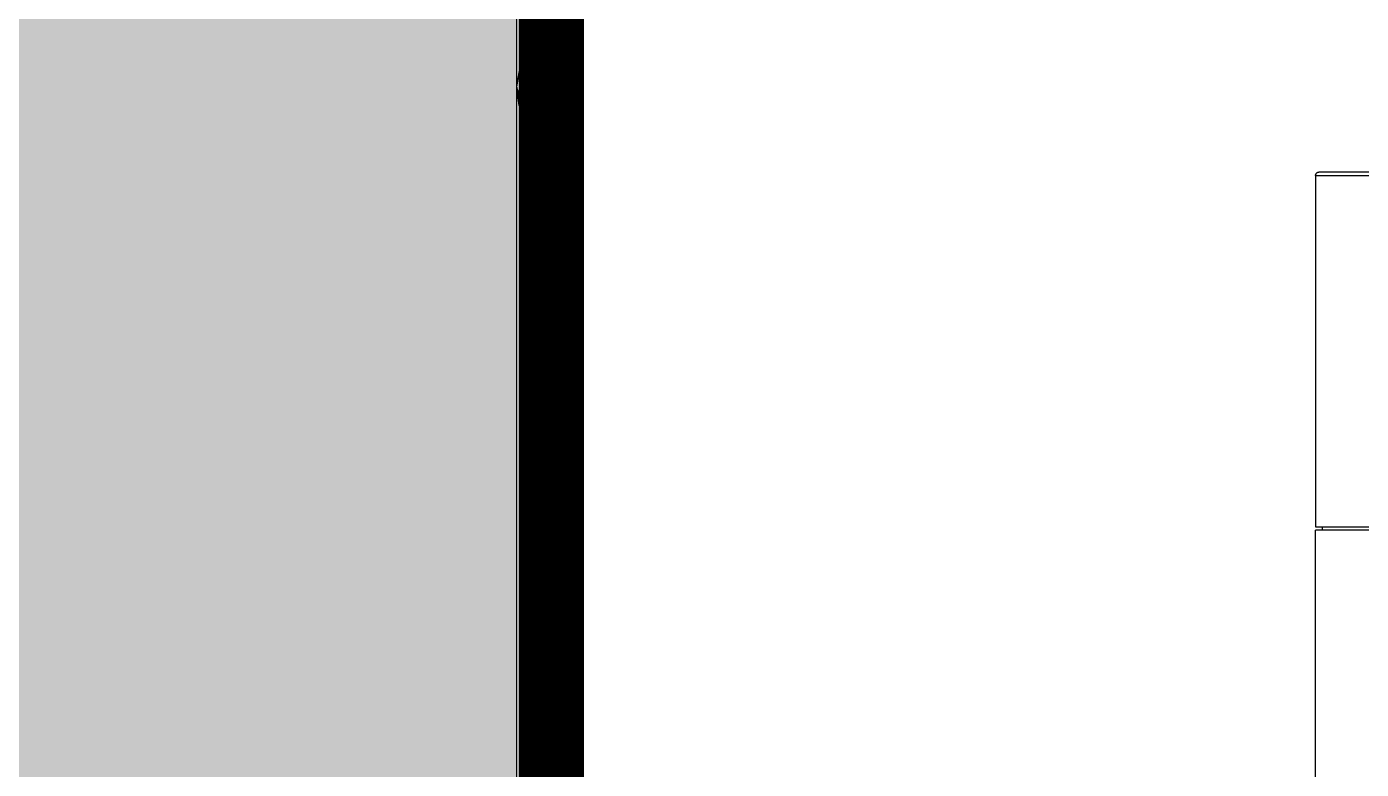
# Model space of a CAD drawing. Header units: millimetres. Extents: x 0 to 460473, y -68369 to 85219.
# Drawn here: x 230084 to 230492.5, y -37895.8 to -37668.6 of the extents above; entities that cross this region are included whole.
import ezdxf

# ---------------------------------------------------------------- set-up
doc = ezdxf.new("R2010")
doc.units = ezdxf.units.MM
doc.header["$LTSCALE"] = 50
doc.linetypes.add('HIDDEN2', pattern=[0.1875, 0.125, -0.0625])
for name, color, linetype in [('fur', 6, 'Continuous'), ('ha', 8, 'Continuous'), ('hid', 8, 'HIDDEN2'), ('wall', 2, 'Continuous')]:
    doc.layers.add(name, color=color, linetype=linetype)

# ---------------------------------------------------------------- blocks, each defined once
blk = doc.blocks.new('EWEDSF')
at = {"layer": 'ha', "transparency": 33554559}
h = blk.add_hatch(color=256, dxfattribs=at)
h.dxf.hatch_style = 1
h.paths.add_polyline_path([(230234, 29629.7), (230234, 32479.7), (230344, 32479.7), (230344, 32679.7), (230034, 32679.7), (230034, 29829.7), (229434, 29829.7), (229434, 29629.7), (230034, 29629.7), (230034, 28199.2), (229414, 28199.2), (229414, 27999.7), (230034, 27999.7), (230284, 27999.7), (230284, 28169.7), (230234, 28169.7)])
at = {"layer": 'wall', "color": 2}
blk.add_line((230234, 29629.7), (230234, 32479.7), dxfattribs=at)
blk = doc.blocks.new('FSFSGF')
at = {"color": 8}
for p, q in [((325639.32, 83050.86), (325639.32, 82269.86)), ((325622.96, 82269.86), (325626.85, 82269.86)), ((325626.85, 82269.86), (325630.51, 82269.86)), ((325630.51, 82269.86), (325633.84, 82269.86)), ((325633.84, 82269.86), (325636.8, 82269.86)), ((325636.8, 82269.86), (325639.32, 82269.86)), ((325637.32, 82268.86), (325637.32, 82269.86)), ((325626.85, 82268.86), (325622.96, 82268.86)), ((325630.51, 82268.86), (325626.85, 82268.86)), ((325633.84, 82268.86), (325630.51, 82268.86)), ((325636.8, 82268.86), (325633.84, 82268.86)), ((325639.32, 82268.86), (325636.8, 82268.86)), ((325639.32, 82161.36), (325639.32, 82268.86)), ((325622.62, 82160.36), (325626.34, 82160.36)), ((325626.85, 82161.36), (325622.96, 82161.36)), ((325626.34, 82160.36), (325629.84, 82160.36)), ((325630.51, 82161.36), (325626.85, 82161.36)), ((325629.84, 82160.36), (325633.04, 82160.36)), ((325633.84, 82161.36), (325630.51, 82161.36)), ((325633.04, 82160.36), (325635.88, 82160.36)), ((325636.8, 82161.36), (325633.84, 82161.36)), ((325635.88, 82160.36), (325638.32, 82160.36)), ((325639.32, 82161.36), (325636.8, 82161.36)), ((325638.36, 82160.36), (325638.32, 82160.36)), ((325638.41, 82160.37), (325638.36, 82160.36)), ((325638.46, 82160.37), (325638.41, 82160.37)), ((325638.51, 82160.38), (325638.46, 82160.37)), ((325638.6, 82160.4), (325638.51, 82160.38)), ((325638.69, 82160.43), (325638.6, 82160.4)), ((325638.78, 82160.47), (325638.69, 82160.43)), ((325638.86, 82160.52), (325638.78, 82160.47)), ((325638.94, 82160.58), (325638.86, 82160.52)), ((325639.02, 82160.65), (325638.94, 82160.58)), ((325639.08, 82160.72), (325639.02, 82160.65)), ((325639.14, 82160.8), (325639.08, 82160.72)), ((325639.19, 82160.88), (325639.14, 82160.8)), ((325639.24, 82160.97), (325639.19, 82160.88)), ((325639.27, 82161.06), (325639.24, 82160.97)), ((325639.3, 82161.16), (325639.27, 82161.06)), ((325639.31, 82161.26), (325639.3, 82161.16)), ((325639.32, 82161.36), (325639.31, 82161.26))]:
    blk.add_line(p, q, dxfattribs=at)

msp = doc.modelspace()

# ---------------------------------------------------------------- linework, layer by layer
at = {"layer": 'fur', "color": 40, "lineweight": 50, "true_color": 0xf8d731, "const_width": 20}
msp.add_lwpolyline([(231454.62857818, -37422.47504293), (231454.62857818, -39432.25663589), (230244.58358802, -39432.25663589), (230244.58358802, -37422.47504293)], close=True, dxfattribs=at)
at = {"layer": 'hid'}
for p, q in [((230234.9222119, -37681.33836801), (230235.69240805, -37667.4699768)), ((230234.9222119, -37681.33836801), (230235.70813361, -37669.77036826)), ((230245.69212371, -37671.08147227), (230246.0999253, -37670.15330233)), ((230245.75159984, -37670.39963286), (230245.75683457, -37670.33962151)), ((230245.75683457, -37670.33962151), (230245.83357412, -37670.21839221)), ((230245.77488082, -37670.1327377), (230245.85457265, -37669.94826662)), ((230245.85457265, -37669.94826662), (230245.83357412, -37670.21839221)), ((230245.83357412, -37670.21839221), (230246.0999253, -37670.15330233)), ((230245.85457265, -37669.94826662), (230246.36085572, -37669.51781168)), ((230246.22445876, -37669.86986004), (230245.85457265, -37669.94826662)), ((230245.87622855, -37668.9708786), (230246.41446206, -37669.28740271)), ((230246.2198209, -37670.12400271), (230245.93058019, -37670.94413561)), ((230246.06049032, -37670.80883196), (230245.93058019, -37670.94413561)), ((230246.0999253, -37670.15330233), (230246.22445876, -37669.86986004)), ((230246.0999253, -37670.15330233), (230246.2198209, -37670.12400271)), ((230246.2817758, -37669.85771027), (230246.2198209, -37670.12400271)), ((230246.2817758, -37669.85771027), (230246.22445876, -37669.86986004)), ((230246.34028122, -37669.60624427), (230246.2817758, -37669.85771027)), ((230235.71879692, -37671.33023673), (230234.9222119, -37681.33836801)), ((230245.76579493, -37671.46458993), (230245.617982, -37671.93143916)), ((230245.76579493, -37671.46458993), (230245.64761011, -37671.59178002)), ((230245.66212724, -37671.42535444), (230245.85015245, -37671.19815692)), ((230245.68139363, -37671.20448288), (230245.72708157, -37671.15608296)), ((230245.93058019, -37670.94413561), (230245.72708157, -37671.15608296)), ((230245.85015245, -37671.19815692), (230245.76579493, -37671.46458993)), ((230245.95539688, -37671.26054097), (230245.76579493, -37671.46458993)), ((230245.85015245, -37671.19815692), (230245.87857098, -37671.11675561)), ((230245.93058019, -37670.94413561), (230245.87857098, -37671.11675561)), ((230245.87857098, -37671.11675561), (230246.0167448, -37670.99685747)), ((230233.99865146, -37687.11315658), (230234.9222119, -37681.33836801)), ((230233.99865146, -37687.11315658), (230234.70847684, -37692.83095381)), ((230234.35300169, -37689.58428082), (230234.31834498, -37687.93292813)), ((230234.70847684, -37692.83095381), (230234.35300169, -37689.58428082)), ((230234.40994299, -37688.1678076), (230234.70847684, -37692.83095381)), ((230234.87183299, -37689.35220532), (230234.68147872, -37691.31301796)), ((230234.68147872, -37691.31301796), (230234.73159732, -37692.80986444)), ((230234.93986184, -37689.52664775), (230234.73159732, -37692.80986444)), ((230234.70847684, -37692.83095381), (230238.53245952, -37705.82047866)), ((230235.82964846, -37691.80827598), (230245.45749144, -37720.29680984)), ((230238.53245952, -37705.82047866), (230244.58358802, -37718.46997127)), ((230244.58358802, -37718.46997127), (230244.58358802, -37907.67949428)), ((230244.58358802, -37718.46997127), (230245.45749144, -37720.29680984)), ((230245.45749144, -37720.29680984), (230248.93568847, -37730.58870326)), ((230249.83129367, -37734.8143488), (230248.93568847, -37730.58870326)), ((230248.93568847, -37730.58870326), (230249.87241678, -37733.36045767)), ((230247.31097084, -37823.9193542), (230249.83129367, -37734.8143488)), ((230249.83129367, -37734.8143488), (230249.87241678, -37733.36045767)), ((230247.31097084, -37823.9193542), (230247.87478694, -37888.4766327)), ((230247.87478694, -37888.4766327), (230249.8607926, -37876.39737454)), ((230245.10770263, -37905.30655753), (230247.87478694, -37888.4766327))]:
    msp.add_line(p, q, dxfattribs=at)

# ---------------------------------------------------------------- block references
at = {"rotation": 180}
msp.add_blockref('FSFSGF', (556117.81684452, 44447.228343), dxfattribs=at)
at = {"layer": 'ha'}
msp.add_blockref('EWEDSF', (0, -67907.45838072), dxfattribs=at)

doc.saveas('drawing.dxf')
